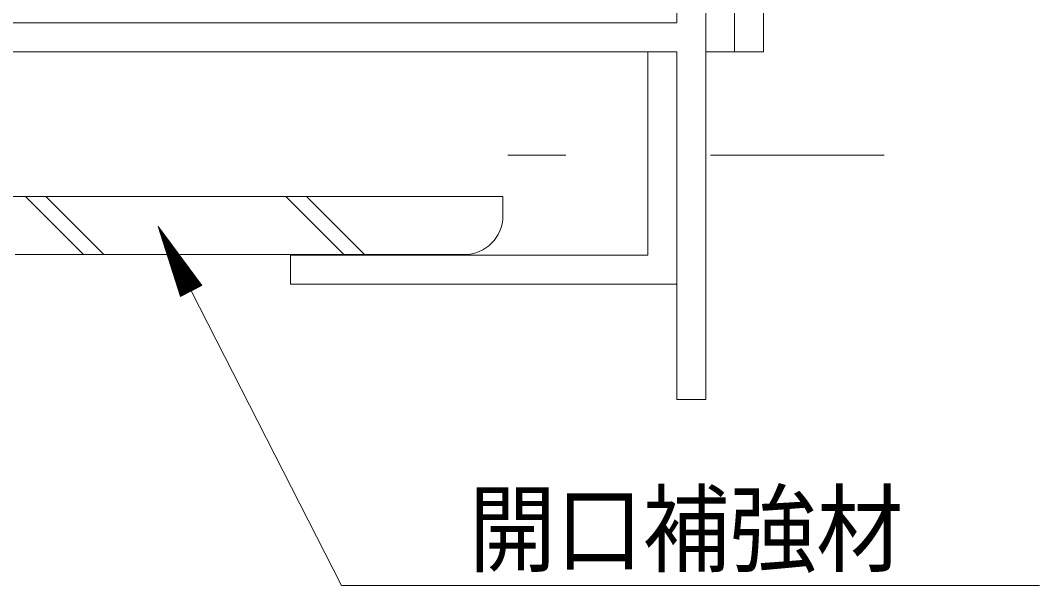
# Model space of a CAD drawing. Units: millimetres, scale not verified. Extents: x -1209 to 1209, y -852 to 852.
# Drawn here: x -896.1 to -790.5, y -560.9 to -502.4 of the extents above; entities that cross this region are included whole.
import ezdxf
from ezdxf.enums import TextEntityAlignment as Align

# ---------------------------------------------------------------- set-up
doc = ezdxf.new("R2010")
doc.units = ezdxf.units.MM
doc.header["$LTSCALE"] = 3
doc.linetypes.add('USER7', pattern=[25, 6, -5, 2, -5, 2, -5])
for name, color, linetype, lineweight in [('0-3_0-2SUNPO', 7, 'Continuous', 18), ('0-4_0-3STEEL', 6, 'Continuous', 18), ('0-8_0-8SASH', 87, 'Continuous', 18)]:
    doc.layers.add(name, color=color, linetype=linetype, lineweight=lineweight)
doc.styles.add('ＭＳ ゴシック', font='')
doc.styles.get('ＭＳ ゴシック').set_extended_font_data('MS Gothic')

msp = doc.modelspace()

# ---------------------------------------------------------------- linework, layer by layer
at = {"layer": '0-3_0-2SUNPO'}
for p, q in [((-881.789, -523.76), (-879.494, -531.009)), ((-877.268, -529.873), (-881.789, -523.76)), ((-881.778, -523.794), (-881.764, -523.794)), ((-881.763, -523.844), (-881.727, -523.844)), ((-881.747, -523.894), (-881.69, -523.894)), ((-881.731, -523.944), (-881.653, -523.944)), ((-881.715, -523.994), (-881.616, -523.994)), ((-881.699, -524.044), (-881.579, -524.044)), ((-881.683, -524.094), (-881.542, -524.094)), ((-881.667, -524.144), (-881.505, -524.144)), ((-881.652, -524.194), (-881.468, -524.194)), ((-881.636, -524.244), (-881.431, -524.244)), ((-881.62, -524.294), (-881.394, -524.294)), ((-881.604, -524.344), (-881.357, -524.344)), ((-881.588, -524.394), (-881.32, -524.394)), ((-881.572, -524.444), (-881.283, -524.444)), ((-881.557, -524.494), (-881.246, -524.494)), ((-881.541, -524.544), (-881.209, -524.544)), ((-881.525, -524.594), (-881.172, -524.594)), ((-881.509, -524.644), (-881.135, -524.644)), ((-881.493, -524.694), (-881.098, -524.694)), ((-881.477, -524.744), (-881.061, -524.744)), ((-881.462, -524.794), (-881.024, -524.794)), ((-881.446, -524.844), (-880.987, -524.844)), ((-881.43, -524.894), (-880.95, -524.894)), ((-881.414, -524.944), (-880.913, -524.944)), ((-881.398, -524.994), (-880.876, -524.994)), ((-881.383, -525.044), (-880.839, -525.044)), ((-881.367, -525.094), (-880.802, -525.094)), ((-881.351, -525.144), (-880.765, -525.144)), ((-881.335, -525.194), (-880.728, -525.194)), ((-881.319, -525.244), (-880.691, -525.244)), ((-881.303, -525.294), (-880.654, -525.294)), ((-881.288, -525.344), (-880.617, -525.344)), ((-881.272, -525.394), (-880.58, -525.394)), ((-881.256, -525.444), (-880.543, -525.444)), ((-881.24, -525.494), (-880.506, -525.494)), ((-881.224, -525.544), (-880.469, -525.544)), ((-881.209, -525.594), (-880.432, -525.594)), ((-881.193, -525.644), (-880.395, -525.644)), ((-881.177, -525.694), (-880.358, -525.694)), ((-881.161, -525.744), (-880.321, -525.744)), ((-881.145, -525.794), (-880.284, -525.794)), ((-881.129, -525.844), (-880.247, -525.844)), ((-881.114, -525.894), (-880.21, -525.894)), ((-881.098, -525.944), (-880.174, -525.944)), ((-881.082, -525.994), (-880.136, -525.994)), ((-881.066, -526.044), (-880.1, -526.044)), ((-881.05, -526.094), (-880.062, -526.094)), ((-881.034, -526.144), (-880.026, -526.144)), ((-881.019, -526.194), (-879.989, -526.194)), ((-881.003, -526.244), (-879.952, -526.244)), ((-880.987, -526.294), (-879.915, -526.294)), ((-880.971, -526.344), (-879.878, -526.344)), ((-880.955, -526.394), (-879.841, -526.394)), ((-880.939, -526.444), (-879.804, -526.444)), ((-880.924, -526.494), (-879.767, -526.494)), ((-880.908, -526.544), (-879.73, -526.544)), ((-880.892, -526.594), (-879.693, -526.594)), ((-880.876, -526.644), (-879.656, -526.644)), ((-880.86, -526.694), (-879.619, -526.694)), ((-880.844, -526.744), (-879.582, -526.744)), ((-880.829, -526.794), (-879.545, -526.794)), ((-880.813, -526.844), (-879.508, -526.844)), ((-880.797, -526.894), (-879.471, -526.894)), ((-880.781, -526.944), (-879.434, -526.944)), ((-880.765, -526.994), (-879.397, -526.994)), ((-880.749, -527.044), (-879.36, -527.044)), ((-880.734, -527.094), (-879.323, -527.094)), ((-880.718, -527.144), (-879.286, -527.144)), ((-880.702, -527.194), (-879.249, -527.194)), ((-880.686, -527.244), (-879.212, -527.244)), ((-880.67, -527.294), (-879.175, -527.294)), ((-880.655, -527.344), (-879.138, -527.344)), ((-880.639, -527.394), (-879.101, -527.394)), ((-880.623, -527.444), (-879.064, -527.444)), ((-880.607, -527.494), (-879.027, -527.494)), ((-880.591, -527.544), (-878.99, -527.544)), ((-880.575, -527.594), (-878.953, -527.594)), ((-880.56, -527.644), (-878.916, -527.644)), ((-880.544, -527.694), (-878.879, -527.694)), ((-880.528, -527.744), (-878.842, -527.744)), ((-880.512, -527.794), (-878.805, -527.794)), ((-880.496, -527.844), (-878.768, -527.844)), ((-880.48, -527.894), (-878.731, -527.894)), ((-880.465, -527.944), (-878.694, -527.944)), ((-880.449, -527.994), (-878.657, -527.994)), ((-880.433, -528.044), (-878.62, -528.044)), ((-880.417, -528.094), (-878.583, -528.094)), ((-880.401, -528.144), (-878.546, -528.144)), ((-880.385, -528.194), (-878.509, -528.194)), ((-880.37, -528.244), (-878.472, -528.244)), ((-880.354, -528.294), (-878.435, -528.294)), ((-880.338, -528.344), (-878.398, -528.344)), ((-880.322, -528.394), (-878.361, -528.394)), ((-880.306, -528.444), (-878.324, -528.444)), ((-880.29, -528.494), (-878.287, -528.494)), ((-880.275, -528.544), (-878.25, -528.544)), ((-880.259, -528.594), (-878.213, -528.594)), ((-880.243, -528.644), (-878.176, -528.644)), ((-880.227, -528.694), (-878.139, -528.694)), ((-880.211, -528.744), (-878.102, -528.744)), ((-880.196, -528.794), (-878.065, -528.794)), ((-880.18, -528.844), (-878.029, -528.844)), ((-880.164, -528.894), (-877.991, -528.894)), ((-880.148, -528.944), (-877.955, -528.944)), ((-880.132, -528.994), (-877.917, -528.994)), ((-880.116, -529.044), (-877.881, -529.044)), ((-880.101, -529.094), (-877.844, -529.094)), ((-880.085, -529.144), (-877.806, -529.144)), ((-880.069, -529.194), (-877.77, -529.194)), ((-880.053, -529.244), (-877.733, -529.244)), ((-880.037, -529.294), (-877.696, -529.294)), ((-880.022, -529.344), (-877.659, -529.344)), ((-880.006, -529.394), (-877.622, -529.394)), ((-879.99, -529.444), (-877.585, -529.444)), ((-879.974, -529.494), (-877.548, -529.494)), ((-879.958, -529.544), (-877.511, -529.544)), ((-879.942, -529.594), (-877.474, -529.594)), ((-879.926, -529.644), (-877.437, -529.644)), ((-879.911, -529.694), (-877.4, -529.694)), ((-879.895, -529.744), (-877.363, -529.744)), ((-879.879, -529.794), (-877.326, -529.794)), ((-879.863, -529.844), (-877.289, -529.844)), ((-879.494, -531.009), (-877.268, -529.873)), ((-879.847, -529.894), (-877.309, -529.894)), ((-879.831, -529.944), (-877.407, -529.944)), ((-879.816, -529.994), (-877.505, -529.994)), ((-879.8, -530.044), (-877.603, -530.044)), ((-879.784, -530.094), (-877.701, -530.094)), ((-879.768, -530.144), (-877.799, -530.144)), ((-879.752, -530.194), (-877.897, -530.194)), ((-879.736, -530.244), (-877.995, -530.244)), ((-879.721, -530.294), (-878.093, -530.294)), ((-879.705, -530.344), (-878.191, -530.344)), ((-879.689, -530.394), (-878.289, -530.394)), ((-879.673, -530.444), (-878.388, -530.444)), ((-879.657, -530.494), (-878.486, -530.494)), ((-879.642, -530.544), (-878.584, -530.544)), ((-879.626, -530.594), (-878.682, -530.594)), ((-879.61, -530.644), (-878.78, -530.644)), ((-879.594, -530.694), (-878.878, -530.694)), ((-879.578, -530.744), (-878.976, -530.744)), ((-879.562, -530.794), (-879.074, -530.794)), ((-879.547, -530.844), (-879.172, -530.844)), ((-879.531, -530.894), (-879.27, -530.894)), ((-878.381, -530.441), (-862.822, -560.942)), ((-879.515, -530.944), (-879.368, -530.944)), ((-879.499, -530.994), (-879.466, -530.994)), ((-862.822, -560.942), (-790.516, -560.942))]:
    msp.add_line(p, q, dxfattribs=at)
at = {"layer": '0-4_0-3STEEL'}
for p, q in [((-889.541, -526.682), (-895.541, -520.682)), ((-887.419, -526.682), (-893.419, -520.682)), ((-862.568, -526.682), (-868.568, -520.682)), ((-860.447, -526.682), (-866.447, -520.682)), ((-850.097, -526.682), (-896.597, -526.682))]:
    msp.add_line(p, q, dxfattribs=at)
msp.add_lwpolyline([(-846.097, -522.682), (-846.097, -520.682), (-911.097, -520.682)], dxfattribs=at)
msp.add_arc((-850.097, -522.682), 4, 270, 0, dxfattribs=at)
at = {"layer": '0-8_0-8SASH', "color": 7, "linetype": 'USER7'}
msp.add_line((-806.598, -516.384), (-846.598, -516.384), dxfattribs=at)
at = {"layer": '0-8_0-8SASH'}
for points in [[(-819.098, -505.681), (-819.098, -265.631), (-822.098, -265.631), (-822.098, -505.681)], [(-822.098, -505.681), (-822.098, -475.681), (-822.098, -472.681), (-825.098, -472.681), (-876.098, -472.681), (-876.098, -457.681), (-879.098, -457.681), (-879.098, -472.681), (-879.098, -475.681), (-876.098, -475.681), (-825.098, -475.681), (-825.098, -505.681)], [(-828.098, -475.681), (-825.098, -475.681), (-825.098, -502.681), (-825.097, -505.681), (-825.097, -541.681), (-828.098, -541.681), (-828.098, -505.681), (-984.097, -505.681), (-987.097, -505.681), (-987.097, -502.681), (-987.097, -475.681), (-984.097, -475.681), (-984.097, -502.681), (-828.098, -502.681)], [(-831.097, -505.681), (-831.097, -526.727), (-868.099, -526.727), (-868.099, -529.728), (-828.098, -529.728), (-828.098, -505.681)]]:
    msp.add_lwpolyline(points, close=True, dxfattribs=at)

# ---------------------------------------------------------------- texts
at = {"layer": '0-3_0-2SUNPO', "style": 'ＭＳ ゴシック', "width": 0.9}
msp.add_text('開口補強材', height=7.326, dxfattribs=at).set_placement((-849.612, -560.942), align=Align.BOTTOM_LEFT)

doc.saveas('drawing.dxf')
